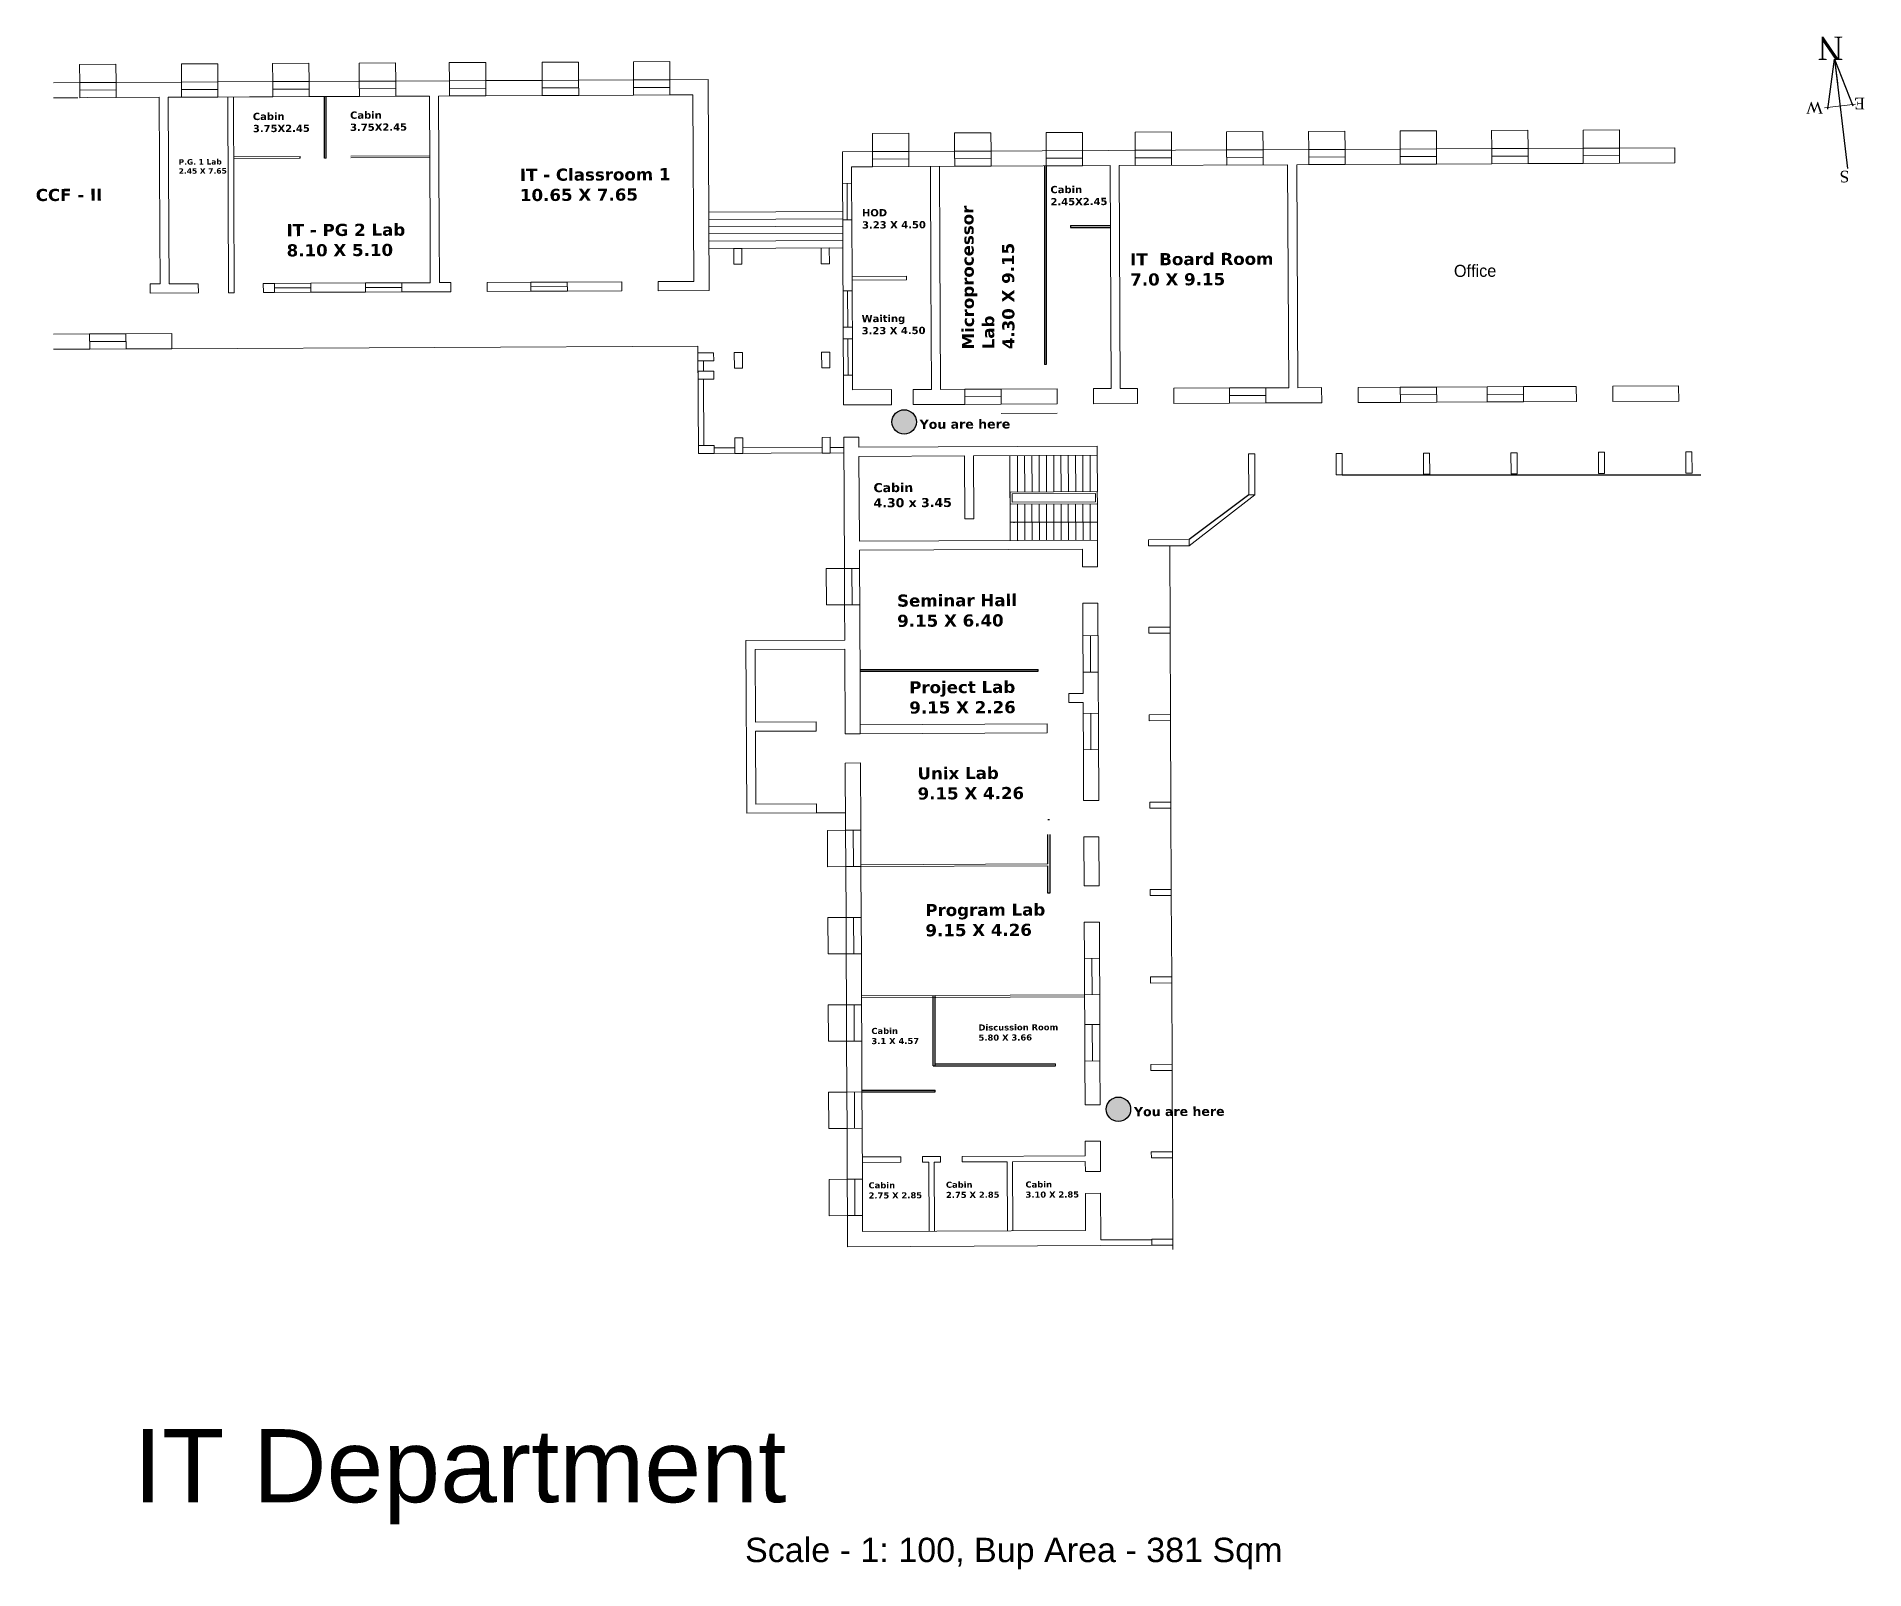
# Model space of a CAD drawing. Header units: inches. Extents: x 3 to 142, y -9 to 168.
# Drawn here: x 2.6 to 77.6, y 104.8 to 167.8 of the extents above; entities outside this region: 1.
import ezdxf

# ---------------------------------------------------------------- set-up
doc = ezdxf.new("R2010")
doc.units = ezdxf.units.IN
doc.header["$MEASUREMENT"] = 0
for name, color, linetype, lineweight in [('TEXT', 7, 'Continuous', 15), ('WALL', 7, 'Continuous', 30), ('window', 7, 'Continuous', 13)]:
    doc.layers.add(name, color=color, linetype=linetype, lineweight=lineweight)
doc.styles.add('LGL', font='')
doc.styles.add('PRASAD', font='arial.ttf')
doc.styles.get('LGL').set_extended_font_data('LithographLight')
doc.dimstyles.get("Standard").update_dxf_attribs({"dimtxt": 0.18, "dimasz": 0.18, "dimexe": 0.18, "dimexo": 0.0625, "dimgap": 0.09, "dimtad": 0, "dimtih": 1, "dimtoh": 1, "dimdec": 4, "dimzin": 0, "dimdsep": 46, "dimtxsty": 'Standard', "dimcen": 0.09, "dimadec": 0, "dimazin": 0, "dimtfac": 1, "dimtdec": 4, "dimtofl": 0, "dimtmove": 0, "dimatfit": 3, "dimfxl": 1, "dimtolj": 1, "dimtzin": 0, "dimarcsym": 0})

msp = doc.modelspace()

# ---------------------------------------------------------------- hatches: boundary and pattern name
for points in [[(38.746, 151.941, 1), (37.746, 151.941, 1)], [(47.539, 123.733, 1), (46.539, 123.733, 1)]]:
    msp.add_hatch(color=1).paths.add_polyline_path(points)

# ---------------------------------------------------------------- linework, layer by layer
for p, q in [((14.461, 162.768), (14.461, 165.293)), ((14.536, 162.769), (14.536, 165.294)), ((13.461, 162.764), (13.461, 162.839)), ((44.001, 162.448), (44.001, 154.298)), ((44.076, 162.448), (44.076, 154.298)), ((45.076, 159.998), (46.708, 159.998)), ((45.076, 159.998), (45.076, 159.923)), ((45.076, 159.923), (46.708, 159.923)), ((56.222, 149.774), (70.938, 149.774)), ((52.389, 148.952), (49.944, 147.109)), ((36.434, 141.787), (43.75, 141.787)), ((43.75, 141.712), (43.75, 141.787)), ((36.435, 141.712), (43.75, 141.712)), ((44.141, 135.618), (44.216, 135.618)), ((44.144, 133.804), (44.144, 135.004)), ((44.219, 135.004), (44.219, 132.604)), ((44.144, 132.604), (44.144, 133.729)), ((44.219, 132.604), (44.144, 132.604)), ((39.44, 125.518), (39.44, 128.396)), ((39.515, 125.518), (39.515, 128.396)), ((39.44, 125.518), (39.515, 125.518)), ((39.515, 125.593), (44.46, 125.593)), ((39.515, 125.518), (44.461, 125.518)), ((36.515, 124.518), (39.515, 124.518)), ((39.515, 124.443), (39.515, 124.518)), ((36.515, 124.443), (39.515, 124.443))]:
    msp.add_line(p, q)
for centre in [(38.246, 151.941), (47.039, 123.733)]:
    msp.add_circle(centre, 0.5)
at = {"layer": 'window'}
for p, q in [((5.905, 166.621), (4.414, 166.614)), ((4.417, 165.868), (4.414, 166.614)), ((5.909, 165.875), (5.905, 166.621)), ((10.079, 166.641), (8.587, 166.634)), ((8.591, 165.888), (8.587, 166.634)), ((10.083, 165.895), (10.079, 166.641)), ((13.823, 166.658), (12.331, 166.651)), ((12.334, 165.905), (12.331, 166.651)), ((13.826, 165.912), (13.823, 166.658)), ((17.379, 166.675), (15.887, 166.668)), ((15.89, 165.922), (15.887, 166.668)), ((17.382, 165.929), (17.379, 166.675)), ((21.075, 166.692), (19.583, 166.685)), ((19.587, 165.939), (19.583, 166.685)), ((21.078, 165.946), (21.075, 166.692)), ((24.884, 166.71), (23.392, 166.703)), ((23.396, 165.957), (23.392, 166.703)), ((24.888, 165.964), (24.884, 166.71)), ((28.628, 166.727), (27.137, 166.72)), ((27.14, 165.974), (27.137, 166.72)), ((28.632, 165.981), (28.628, 166.727)), ((3.342, 165.863), (4.417, 165.868)), ((5.909, 165.875), (4.417, 165.868)), ((4.417, 165.868), (4.42, 165.246)), ((5.909, 165.875), (8.591, 165.888)), ((5.909, 165.875), (8.591, 165.888)), ((5.909, 165.875), (8.591, 165.888)), ((5.909, 165.875), (5.912, 165.253)), ((10.083, 165.895), (8.591, 165.888)), ((8.591, 165.888), (8.594, 165.266)), ((10.083, 165.895), (12.334, 165.905)), ((10.083, 165.895), (12.334, 165.905)), ((10.083, 165.895), (12.334, 165.905)), ((10.083, 165.895), (10.086, 165.273)), ((13.826, 165.912), (12.334, 165.905)), ((12.334, 165.905), (12.337, 165.283)), ((13.826, 165.912), (15.89, 165.922)), ((13.826, 165.912), (15.89, 165.922)), ((13.826, 165.912), (15.89, 165.922)), ((13.826, 165.912), (13.829, 165.29)), ((17.382, 165.929), (15.89, 165.922)), ((15.89, 165.922), (15.893, 165.3)), ((17.382, 165.929), (19.587, 165.939)), ((17.382, 165.929), (17.385, 165.307)), ((21.078, 165.946), (19.587, 165.939)), ((19.587, 165.939), (19.589, 165.317)), ((21.078, 165.946), (23.396, 165.957)), ((21.078, 165.946), (21.081, 165.324)), ((24.888, 165.964), (23.396, 165.957)), ((23.396, 165.957), (23.399, 165.335)), ((24.888, 165.964), (27.14, 165.974)), ((24.888, 165.964), (24.891, 165.342)), ((28.632, 165.981), (27.14, 165.974)), ((27.14, 165.974), (27.143, 165.353)), ((28.632, 165.981), (30.199, 165.989)), ((28.632, 165.981), (28.635, 165.36)), ((30.199, 165.989), (30.24, 157.336)), ((3.342, 165.241), (4.343, 165.246)), ((4.418, 165.557), (5.91, 165.564)), ((5.912, 165.253), (4.42, 165.246)), ((4.716, 165.248), (4.42, 165.246)), ((5.912, 165.253), (7.675, 165.262)), ((7.675, 165.262), (7.701, 159.692)), ((8.048, 165.263), (8.594, 165.266)), ((8.048, 165.263), (8.074, 159.694)), ((8.197, 165.264), (8.594, 165.266)), ((8.197, 165.264), (8.594, 165.266)), ((8.592, 165.577), (10.084, 165.584)), ((10.086, 165.273), (8.594, 165.266)), ((10.086, 165.273), (11.38, 165.279)), ((10.086, 165.273), (11.38, 165.279)), ((10.086, 165.273), (11.38, 165.279)), ((10.498, 165.275), (10.52, 157.244)), ((10.728, 165.276), (10.751, 157.245)), ((11.38, 165.279), (12.337, 165.283)), ((11.753, 165.281), (12.337, 165.283)), ((11.753, 165.281), (12.337, 165.283)), ((12.336, 165.594), (13.828, 165.601)), ((13.829, 165.29), (12.337, 165.283)), ((13.829, 165.29), (15.893, 165.3)), ((13.829, 165.29), (15.893, 165.3)), ((13.829, 165.29), (15.893, 165.3)), ((15.892, 165.611), (17.384, 165.618)), ((17.385, 165.307), (15.893, 165.3)), ((17.385, 165.307), (18.764, 165.314)), ((18.764, 165.314), (18.79, 159.744)), ((19.137, 165.315), (19.589, 165.317)), ((19.137, 165.315), (19.163, 159.746)), ((19.588, 165.628), (21.08, 165.635)), ((21.081, 165.324), (19.589, 165.317)), ((21.081, 165.324), (23.399, 165.335)), ((23.397, 165.646), (24.889, 165.653)), ((24.891, 165.342), (23.399, 165.335)), ((24.891, 165.342), (27.143, 165.353)), ((27.142, 165.664), (28.633, 165.671)), ((28.635, 165.36), (27.143, 165.353)), ((28.635, 165.36), (29.58, 165.364)), ((29.58, 165.364), (29.616, 157.706)), ((76.017, 164.835), (77.285, 164.987)), ((36.942, 163.782), (38.434, 163.789)), ((36.946, 163.036), (36.942, 163.782)), ((38.438, 163.043), (38.434, 163.789)), ((40.315, 163.798), (41.807, 163.805)), ((40.318, 163.052), (40.315, 163.798)), ((41.81, 163.059), (41.807, 163.805)), ((44.069, 163.816), (45.561, 163.823)), ((44.073, 163.07), (44.069, 163.816)), ((45.565, 163.077), (45.561, 163.823)), ((47.721, 163.833), (49.213, 163.84)), ((47.724, 163.087), (47.721, 163.833)), ((49.216, 163.094), (49.213, 163.84)), ((51.475, 163.85), (52.967, 163.857)), ((51.479, 163.105), (51.475, 163.85)), ((52.971, 163.111), (52.967, 163.857)), ((54.843, 163.866), (56.334, 163.873)), ((54.846, 163.12), (54.843, 163.866)), ((56.338, 163.127), (56.334, 163.873)), ((58.597, 163.884), (60.089, 163.891)), ((58.601, 163.138), (58.597, 163.884)), ((60.092, 163.145), (60.089, 163.891)), ((62.352, 163.901), (63.844, 163.908)), ((62.355, 163.155), (62.352, 163.901)), ((63.847, 163.162), (63.844, 163.908)), ((66.106, 163.919), (67.598, 163.926)), ((66.11, 163.173), (66.106, 163.919)), ((67.602, 163.18), (67.598, 163.926)), ((10.735, 162.826), (13.461, 162.839)), ((10.735, 162.751), (13.461, 162.764)), ((14.461, 162.768), (14.536, 162.769)), ((15.536, 162.848), (18.776, 162.864)), ((15.536, 162.773), (18.776, 162.789)), ((36.946, 163.036), (35.713, 163.031)), ((35.713, 163.031), (35.719, 161.731)), ((36.946, 163.036), (38.438, 163.043)), ((36.946, 163.036), (36.949, 162.415)), ((54.846, 163.12), (38.438, 163.043)), ((38.441, 162.422), (38.438, 163.043)), ((40.318, 163.052), (41.81, 163.059)), ((40.318, 163.052), (40.321, 162.431)), ((41.813, 162.438), (41.81, 163.059)), ((44.073, 163.07), (45.565, 163.077)), ((44.073, 163.07), (44.076, 162.448)), ((45.566, 162.766), (44.074, 162.759)), ((45.568, 162.455), (45.565, 163.077)), ((47.724, 163.087), (49.216, 163.094)), ((47.724, 163.087), (47.727, 162.465)), ((49.217, 162.783), (47.726, 162.776)), ((49.219, 162.472), (49.216, 163.094)), ((51.479, 163.105), (52.971, 163.111)), ((51.479, 163.105), (51.482, 162.483)), ((52.972, 162.801), (51.48, 162.794)), ((52.973, 162.49), (52.971, 163.111)), ((54.846, 163.12), (56.338, 163.127)), ((54.846, 163.12), (54.849, 162.499)), ((56.339, 162.816), (54.847, 162.809)), ((58.601, 163.138), (56.338, 163.127)), ((56.341, 162.506), (56.338, 163.127)), ((58.601, 163.138), (60.092, 163.145)), ((58.601, 163.138), (58.603, 162.516)), ((60.094, 162.834), (58.602, 162.827)), ((62.355, 163.155), (60.092, 163.145)), ((60.095, 162.523), (60.092, 163.145)), ((62.355, 163.155), (63.847, 163.162)), ((62.355, 163.155), (62.358, 162.534)), ((63.848, 162.852), (62.357, 162.845)), ((66.11, 163.173), (63.847, 163.162)), ((63.85, 162.541), (63.847, 163.162)), ((66.11, 163.173), (67.602, 163.18)), ((66.11, 163.173), (66.113, 162.551)), ((67.603, 162.869), (66.111, 162.862)), ((69.864, 163.191), (67.602, 163.18)), ((67.604, 162.558), (67.602, 163.18)), ((69.864, 163.191), (69.867, 162.569)), ((36.949, 162.415), (36.089, 162.411)), ((36.089, 162.411), (36.092, 161.733)), ((38.439, 162.733), (36.947, 162.726)), ((36.949, 162.415), (38.441, 162.422)), ((46.696, 162.461), (38.441, 162.422)), ((39.321, 162.426), (39.342, 157.925)), ((39.694, 162.428), (39.71, 159.08)), ((41.812, 162.748), (40.32, 162.741)), ((40.321, 162.431), (41.813, 162.438)), ((44.076, 162.448), (45.568, 162.455)), ((46.696, 162.461), (46.739, 153.31)), ((53.982, 162.495), (47.069, 162.462)), ((47.069, 162.462), (47.112, 153.312)), ((47.727, 162.465), (49.219, 162.472)), ((51.482, 162.483), (52.973, 162.49)), ((53.982, 162.495), (54.024, 153.344)), ((54.849, 162.499), (54.355, 162.496)), ((54.355, 162.496), (54.397, 153.346)), ((54.849, 162.499), (56.341, 162.506)), ((58.603, 162.516), (56.341, 162.506)), ((58.603, 162.516), (60.095, 162.523)), ((62.358, 162.534), (60.095, 162.523)), ((62.358, 162.534), (63.85, 162.541)), ((66.113, 162.551), (63.85, 162.541)), ((66.113, 162.551), (67.604, 162.558)), ((69.867, 162.569), (67.604, 162.558)), ((36.092, 161.733), (35.719, 161.731)), ((35.719, 161.731), (35.726, 160.239)), ((35.906, 161.732), (35.913, 160.24)), ((36.092, 161.733), (36.099, 160.241)), ((35.725, 160.574), (30.225, 160.548)), ((35.726, 160.276), (30.226, 160.25)), ((35.727, 159.977), (30.227, 159.952)), ((36.099, 160.241), (35.726, 160.239)), ((35.726, 160.239), (35.735, 158.286)), ((36.099, 160.241), (36.11, 157.91)), ((7.711, 157.603), (7.701, 159.692)), ((8.084, 157.605), (8.074, 159.694)), ((18.8, 157.655), (18.79, 159.744)), ((19.173, 157.657), (19.163, 159.746)), ((35.729, 159.679), (30.229, 159.653)), ((35.73, 159.381), (30.23, 159.355)), ((30.232, 159.056), (35.732, 159.082)), ((39.71, 159.08), (39.737, 153.278)), ((35.735, 158.286), (35.742, 156.794)), ((36.111, 157.761), (36.108, 158.287)), ((36.108, 158.287), (36.115, 156.796)), ((7.313, 157.602), (7.711, 157.603)), ((7.313, 157.602), (7.314, 157.229)), ((8.084, 157.605), (9.282, 157.611)), ((9.282, 157.611), (9.284, 157.238)), ((11.949, 157.622), (12.41, 157.625)), ((11.949, 157.623), (11.951, 157.248)), ((12.41, 157.625), (13.902, 157.632)), ((12.41, 157.625), (12.412, 157.252)), ((13.902, 157.632), (16.14, 157.643)), ((13.902, 157.632), (13.904, 157.259)), ((16.14, 157.643), (17.632, 157.65)), ((16.14, 157.643), (16.141, 157.27)), ((17.632, 157.65), (18.8, 157.655)), ((17.632, 157.65), (17.633, 157.277)), ((19.173, 157.657), (19.64, 157.659)), ((19.64, 157.659), (19.641, 157.286)), ((21.131, 157.666), (22.933, 157.675)), ((21.131, 157.666), (21.133, 157.293)), ((24.425, 157.682), (22.933, 157.675)), ((22.933, 157.675), (22.934, 157.302)), ((24.425, 157.682), (26.662, 157.692)), ((24.425, 157.682), (24.426, 157.309)), ((26.662, 157.692), (26.664, 157.319)), ((28.154, 157.699), (29.616, 157.706)), ((28.154, 157.699), (28.156, 157.326)), ((38.343, 157.921), (36.11, 157.91)), ((38.343, 157.772), (36.111, 157.761)), ((38.343, 157.921), (38.343, 157.772)), ((39.342, 157.925), (39.364, 153.276)), ((7.314, 157.229), (9.284, 157.238)), ((10.52, 157.244), (10.751, 157.245)), ((11.951, 157.25), (12.412, 157.252)), ((13.903, 157.446), (12.411, 157.439)), ((13.904, 157.259), (12.412, 157.252)), ((13.904, 157.259), (16.141, 157.27)), ((17.632, 157.463), (16.141, 157.456)), ((17.633, 157.277), (16.141, 157.27)), ((17.633, 157.277), (19.641, 157.286)), ((21.133, 157.293), (22.934, 157.302)), ((24.425, 157.495), (22.934, 157.488)), ((24.426, 157.309), (22.934, 157.302)), ((24.426, 157.309), (26.664, 157.319)), ((28.156, 157.326), (30.24, 157.336)), ((36.113, 157.318), (35.74, 157.316)), ((35.742, 156.849), (35.749, 155.354)), ((35.926, 157.317), (35.933, 155.825)), ((36.115, 156.85), (36.122, 155.355)), ((3.342, 155.544), (4.822, 155.551)), ((6.314, 155.558), (4.822, 155.551)), ((4.822, 155.551), (4.825, 154.929)), ((6.314, 155.558), (8.193, 155.567)), ((6.314, 155.558), (6.317, 154.936)), ((8.193, 155.567), (8.195, 154.945)), ((36.12, 155.826), (35.747, 155.824)), ((36.122, 155.355), (35.749, 155.354)), ((35.749, 155.354), (35.756, 153.862)), ((35.936, 155.354), (35.943, 153.863)), ((36.122, 155.355), (36.129, 153.863)), ((3.342, 154.922), (4.825, 154.929)), ((6.315, 155.247), (4.823, 155.24)), ((4.825, 154.929), (6.317, 154.936)), ((6.317, 154.936), (8.195, 154.945)), ((8.195, 154.945), (29.783, 155.046)), ((29.783, 155.046), (29.804, 150.64)), ((30.014, 154.446), (30.016, 154.023)), ((36.129, 153.863), (35.756, 153.862)), ((35.756, 153.862), (35.762, 152.637)), ((36.129, 153.863), (36.132, 153.261)), ((44.076, 154.298), (44.001, 154.298)), ((30.018, 153.69), (30.031, 150.974)), ((37.723, 153.268), (36.132, 153.261)), ((37.723, 153.268), (37.726, 152.647)), ((39.364, 153.276), (38.618, 153.272)), ((38.618, 153.272), (38.621, 152.651)), ((40.736, 153.282), (39.737, 153.278)), ((42.228, 153.289), (40.736, 153.282)), ((40.736, 153.282), (40.739, 152.661)), ((42.228, 153.289), (44.518, 153.3)), ((44.518, 153.3), (42.228, 153.289)), ((42.228, 153.289), (42.23, 152.668)), ((44.518, 153.3), (44.521, 152.678)), ((46.739, 153.31), (46.01, 153.307)), ((46.01, 153.307), (46.013, 152.685)), ((47.814, 153.315), (47.112, 153.312)), ((47.814, 153.315), (47.817, 152.694)), ((51.596, 153.333), (49.306, 153.322)), ((49.306, 153.322), (49.309, 152.701)), ((51.596, 153.333), (53.088, 153.34)), ((51.596, 153.333), (51.599, 152.711)), ((51.598, 153.022), (53.09, 153.029)), ((54.024, 153.344), (53.088, 153.34)), ((53.088, 153.34), (53.091, 152.718)), ((55.377, 153.351), (54.397, 153.346)), ((55.377, 153.351), (55.38, 152.729)), ((58.604, 153.366), (56.869, 153.358)), ((56.869, 153.358), (56.872, 152.736)), ((58.604, 153.366), (60.096, 153.373)), ((58.604, 153.366), (58.607, 152.744)), ((58.606, 153.055), (60.098, 153.062)), ((62.171, 153.383), (60.096, 153.373)), ((60.096, 153.373), (60.099, 152.751)), ((62.171, 153.383), (63.663, 153.39)), ((62.171, 153.383), (62.174, 152.761)), ((62.171, 153.383), (62.174, 152.761)), ((62.172, 153.072), (63.664, 153.079)), ((65.827, 153.4), (63.663, 153.39)), ((63.663, 153.39), (63.665, 152.768)), ((63.663, 153.39), (63.665, 152.768)), ((65.827, 153.4), (65.83, 152.778)), ((70.025, 153.419), (67.319, 153.407)), ((67.319, 153.407), (67.322, 152.785)), ((70.025, 153.419), (70.028, 152.798)), ((37.726, 152.647), (35.762, 152.637)), ((40.739, 152.661), (38.621, 152.651)), ((42.229, 152.978), (40.737, 152.971)), ((42.23, 152.668), (40.739, 152.661)), ((42.23, 152.668), (44.521, 152.678)), ((44.521, 152.678), (42.23, 152.668)), ((44.523, 152.3), (42.232, 152.289)), ((47.817, 152.694), (46.013, 152.685)), ((51.599, 152.711), (49.309, 152.701)), ((51.599, 152.711), (53.091, 152.718)), ((55.38, 152.729), (53.091, 152.718)), ((58.607, 152.744), (56.872, 152.736)), ((58.607, 152.744), (60.099, 152.751)), ((62.174, 152.761), (60.099, 152.751)), ((62.174, 152.761), (63.665, 152.768)), ((65.83, 152.778), (63.665, 152.768)), ((70.028, 152.798), (67.322, 152.785)), ((30.447, 150.872), (31.295, 150.876)), ((31.628, 150.877), (34.88, 150.893)), ((35.213, 150.894), (35.77, 150.897)), ((35.768, 151.313), (36.39, 151.315)), ((35.768, 151.313), (35.793, 145.924)), ((36.39, 151.315), (36.392, 150.9)), ((36.392, 150.9), (46.163, 150.945)), ((46.165, 150.572), (46.163, 150.945)), ((29.804, 150.64), (35.771, 150.668)), ((36.393, 150.527), (40.72, 150.547)), ((36.393, 150.527), (36.41, 147.046)), ((40.72, 150.547), (40.732, 147.961)), ((41.093, 150.549), (46.165, 150.572)), ((41.093, 150.549), (41.105, 147.963)), ((42.585, 150.556), (42.601, 147.075)), ((42.897, 149.065), (42.89, 150.557)), ((43.195, 149.067), (43.188, 150.559)), ((43.494, 149.068), (43.487, 150.56)), ((43.792, 149.069), (43.785, 150.561)), ((44.09, 149.071), (44.083, 150.563)), ((44.389, 149.072), (44.382, 150.564)), ((44.687, 149.074), (44.68, 150.565)), ((44.986, 149.075), (44.979, 150.567)), ((45.284, 149.076), (45.277, 150.568)), ((45.582, 149.078), (45.575, 150.57)), ((45.881, 149.079), (45.874, 150.571)), ((46.179, 149.081), (46.172, 150.572)), ((46.172, 150.572), (46.179, 149.081)), ((42.592, 149.064), (46.172, 149.081)), ((42.592, 149.064), (42.594, 148.567)), ((42.594, 148.567), (46.174, 148.583)), ((42.673, 148.983), (46.091, 148.999)), ((42.673, 148.983), (42.675, 148.648)), ((42.675, 148.648), (46.093, 148.664)), ((42.899, 147.076), (42.892, 148.568)), ((43.198, 147.077), (43.191, 148.569)), ((43.496, 147.079), (43.489, 148.571)), ((43.794, 147.08), (43.787, 148.572)), ((44.093, 147.082), (44.086, 148.574)), ((44.391, 147.083), (44.384, 148.575)), ((44.69, 147.084), (44.683, 148.576)), ((44.988, 147.086), (44.981, 148.578)), ((45.286, 147.087), (45.279, 148.579)), ((45.585, 147.089), (45.578, 148.581)), ((45.883, 147.09), (45.876, 148.582)), ((46.091, 148.999), (46.093, 148.664)), ((46.172, 149.081), (46.174, 148.583)), ((46.181, 147.091), (46.174, 148.583)), ((46.174, 148.583), (46.181, 147.091)), ((49.945, 146.86), (52.638, 148.954)), ((40.732, 147.961), (41.105, 147.963)), ((36.41, 147.046), (46.181, 147.091)), ((46.181, 147.091), (46.186, 145.999)), ((36.411, 146.673), (45.562, 146.716)), ((36.411, 146.673), (36.415, 145.927)), ((45.565, 145.996), (45.562, 146.716)), ((49.141, 146.857), (49.157, 143.517)), ((35.793, 145.924), (35.047, 145.92)), ((35.047, 145.92), (35.054, 144.429)), ((35.793, 145.924), (36.415, 145.927)), ((35.793, 145.924), (35.8, 144.432)), ((36.104, 145.925), (36.111, 144.433)), ((36.415, 145.927), (36.422, 144.435)), ((45.565, 145.996), (46.186, 145.999)), ((35.8, 144.432), (35.054, 144.429)), ((35.8, 144.432), (36.422, 144.435)), ((35.8, 144.432), (35.807, 142.99)), ((36.422, 144.435), (36.439, 140.755)), ((45.572, 144.504), (46.193, 144.507)), ((45.572, 144.504), (45.578, 143.166)), ((46.193, 144.507), (46.231, 136.408)), ((49.158, 143.269), (49.174, 139.929)), ((31.754, 142.971), (35.807, 142.99)), ((31.754, 142.971), (31.787, 135.884)), ((32.129, 142.6), (35.809, 142.617)), ((32.129, 142.6), (32.143, 139.616)), ((35.809, 142.617), (35.825, 139.136)), ((45.578, 143.166), (46.2, 143.169)), ((45.585, 141.674), (45.578, 143.166)), ((45.896, 141.676), (45.889, 143.167)), ((46.207, 141.677), (46.2, 143.169)), ((45.585, 141.674), (46.207, 141.677)), ((45.585, 141.674), (45.589, 140.798)), ((36.439, 140.755), (36.447, 139.139)), ((45.006, 140.795), (45.589, 140.798)), ((45.006, 140.795), (45.008, 140.422)), ((45.008, 140.422), (45.591, 140.425)), ((45.591, 140.425), (45.593, 139.981)), ((32.143, 139.616), (34.629, 139.628)), ((34.629, 139.628), (34.631, 139.255)), ((36.445, 139.512), (44.117, 139.548)), ((44.117, 139.548), (44.119, 139.175)), ((45.593, 139.981), (46.215, 139.984)), ((45.6, 138.489), (45.593, 139.981)), ((45.911, 138.491), (45.904, 139.983)), ((46.222, 138.492), (46.215, 139.984)), ((49.175, 139.681), (49.191, 136.341)), ((32.144, 139.243), (34.631, 139.255)), ((32.144, 139.243), (32.158, 136.259)), ((35.825, 139.136), (36.447, 139.139)), ((36.447, 139.139), (44.119, 139.175)), ((45.6, 138.489), (46.222, 138.492)), ((45.6, 138.489), (45.61, 136.405)), ((35.831, 137.942), (36.452, 137.945)), ((35.831, 137.942), (35.844, 135.182)), ((36.452, 137.945), (36.465, 135.185)), ((31.787, 135.884), (34.647, 135.898)), ((32.158, 136.259), (34.645, 136.271)), ((34.645, 136.271), (34.647, 135.898)), ((34.647, 135.898), (35.84, 135.903)), ((45.61, 136.405), (46.231, 136.408)), ((49.192, 136.093), (49.207, 132.753)), ((35.844, 135.182), (35.098, 135.179)), ((35.098, 135.179), (35.105, 133.687)), ((35.844, 135.182), (36.465, 135.185)), ((35.844, 135.182), (35.85, 133.69)), ((36.154, 135.184), (36.161, 133.692)), ((36.465, 135.185), (36.472, 133.693)), ((45.617, 134.913), (46.238, 134.916)), ((45.617, 134.913), (45.626, 132.901)), ((46.238, 134.916), (46.248, 132.904)), ((35.85, 133.69), (35.105, 133.687)), ((35.85, 133.69), (36.472, 133.693)), ((35.85, 133.69), (35.86, 131.602)), ((36.472, 133.768), (44.144, 133.804)), ((36.472, 133.693), (44.144, 133.729)), ((36.472, 133.693), (36.482, 131.605)), ((45.626, 132.901), (46.248, 132.904)), ((49.209, 132.505), (49.224, 129.165)), ((35.86, 131.602), (35.114, 131.598)), ((35.114, 131.598), (35.121, 130.106)), ((35.86, 131.602), (36.482, 131.605)), ((35.86, 131.602), (35.867, 130.11)), ((36.171, 131.603), (36.178, 130.111)), ((36.482, 131.605), (36.489, 130.113)), ((45.633, 131.409), (46.255, 131.412)), ((45.633, 131.409), (45.64, 129.925)), ((46.255, 131.412), (46.262, 129.928)), ((35.867, 130.11), (35.121, 130.106)), ((35.867, 130.11), (36.489, 130.113)), ((35.867, 130.11), (35.877, 128.021)), ((36.489, 130.113), (36.499, 128.024)), ((45.64, 129.925), (46.262, 129.928)), ((45.64, 129.925), (45.647, 128.433)), ((45.951, 129.926), (45.958, 128.434)), ((46.262, 129.928), (46.269, 128.436)), ((36.497, 128.382), (45.647, 128.425)), ((36.497, 128.307), (45.647, 128.35)), ((45.647, 128.433), (46.269, 128.436)), ((45.647, 128.433), (45.653, 127.205)), ((46.269, 128.436), (46.274, 127.208)), ((49.225, 128.917), (49.241, 125.578)), ((35.877, 128.021), (35.131, 128.018)), ((35.131, 128.018), (35.138, 126.526)), ((35.877, 128.021), (36.499, 128.024)), ((35.877, 128.021), (35.884, 126.529)), ((36.188, 128.022), (36.195, 126.531)), ((36.499, 128.024), (36.506, 126.532)), ((45.653, 127.205), (46.274, 127.208)), ((45.653, 127.205), (45.66, 125.713)), ((45.964, 127.207), (45.971, 125.715)), ((46.274, 127.208), (46.281, 125.716)), ((35.884, 126.529), (35.138, 126.526)), ((35.884, 126.529), (36.506, 126.532)), ((35.884, 126.529), (35.894, 124.44)), ((36.506, 126.532), (36.515, 124.443)), ((44.46, 125.593), (44.461, 125.518)), ((45.66, 125.713), (46.281, 125.716)), ((45.66, 125.713), (45.668, 123.91)), ((46.281, 125.716), (46.29, 123.913)), ((49.242, 125.329), (49.258, 121.99)), ((35.894, 124.44), (35.148, 124.437)), ((35.148, 124.437), (35.155, 122.945)), ((35.894, 124.44), (36.515, 124.443)), ((35.894, 124.44), (35.901, 122.949)), ((36.205, 124.442), (36.212, 122.95)), ((36.515, 124.443), (36.522, 122.951)), ((45.668, 123.91), (46.29, 123.913)), ((35.901, 122.949), (35.155, 122.945)), ((35.901, 122.949), (36.522, 122.951)), ((35.901, 122.949), (35.911, 120.86)), ((36.522, 122.951), (36.532, 120.863)), ((45.675, 122.418), (46.297, 122.421)), ((45.675, 122.418), (45.678, 121.821)), ((46.303, 121.179), (46.297, 122.421)), ((36.528, 121.778), (38.108, 121.786)), ((36.529, 121.55), (38.109, 121.557)), ((38.108, 121.786), (38.109, 121.557)), ((39.003, 121.79), (39.731, 121.793)), ((39.003, 121.79), (39.004, 121.561)), ((39.004, 121.561), (39.254, 121.562)), ((39.254, 121.562), (39.267, 118.728)), ((39.483, 121.563), (39.733, 121.565)), ((39.483, 121.563), (39.496, 118.729)), ((39.731, 121.793), (39.733, 121.565)), ((40.627, 121.797), (45.678, 121.821)), ((40.627, 121.797), (40.628, 121.569)), ((40.628, 121.569), (42.467, 121.577)), ((42.467, 121.577), (42.48, 118.743)), ((42.695, 121.578), (45.679, 121.592)), ((42.695, 121.578), (42.709, 118.744)), ((45.681, 121.176), (45.679, 121.592)), ((49.259, 121.741), (49.275, 118.402)), ((35.911, 120.86), (35.165, 120.856)), ((35.165, 120.856), (35.172, 119.365)), ((35.911, 120.86), (36.532, 120.863)), ((35.911, 120.86), (35.918, 119.368)), ((36.221, 120.861), (36.228, 119.369)), ((36.532, 120.863), (36.539, 119.371)), ((45.681, 121.176), (46.303, 121.179)), ((45.685, 120.281), (46.307, 120.284)), ((45.685, 120.281), (45.692, 118.758)), ((46.307, 120.284), (46.316, 118.368)), ((35.918, 119.368), (35.172, 119.365)), ((35.918, 119.368), (36.539, 119.371)), ((35.918, 119.368), (35.924, 118.09)), ((36.539, 119.371), (36.542, 118.715)), ((36.542, 118.715), (45.692, 118.758)), ((35.924, 118.09), (46.317, 118.139)), ((46.316, 118.368), (48.404, 118.378)), ((46.317, 118.139), (49.276, 118.153)), ((49.276, 118.153), (49.277, 117.984))]:
    msp.add_line(p, q, dxfattribs=at)
for points in [[(31.256, 159.061), (31.589, 159.063), (31.592, 158.418), (31.259, 158.417)], [(35.174, 159.08), (34.841, 159.078), (34.844, 158.434), (35.177, 158.435)], [(29.786, 154.445), (29.784, 154.778), (30.429, 154.781), (30.43, 154.448)], [(31.277, 154.785), (31.609, 154.786), (31.612, 154.142), (31.28, 154.14)], [(35.194, 154.803), (34.861, 154.801), (34.865, 154.157), (35.197, 154.158)], [(29.789, 153.689), (29.788, 154.022), (30.432, 154.025), (30.434, 153.692)], [(29.804, 150.64), (29.802, 150.973), (30.446, 150.976), (30.448, 150.643)], [(31.293, 151.292), (31.626, 151.293), (31.629, 150.649), (31.296, 150.647)], [(35.211, 151.31), (34.878, 151.308), (34.881, 150.664), (35.214, 150.665)], [(52.638, 148.954), (52.63, 150.628), (52.381, 150.626), (52.389, 148.952)], [(56.222, 149.774), (56.218, 150.644), (55.969, 150.643), (55.973, 149.773)], [(59.81, 149.791), (59.806, 150.661), (59.557, 150.66), (59.561, 149.79)], [(63.398, 149.808), (63.394, 150.678), (63.145, 150.677), (63.149, 149.807)], [(66.986, 149.825), (66.982, 150.695), (66.733, 150.694), (66.737, 149.823)], [(70.574, 149.841), (70.57, 150.712), (70.321, 150.71), (70.325, 149.84)], [(49.944, 147.109), (48.27, 147.101), (48.271, 146.853), (49.945, 146.86)], [(49.157, 143.517), (48.287, 143.513), (48.288, 143.265), (49.158, 143.269)], [(49.174, 139.929), (48.304, 139.925), (48.305, 139.677), (49.175, 139.681)], [(49.191, 136.341), (48.32, 136.337), (48.322, 136.089), (49.192, 136.093)], [(49.207, 132.753), (48.337, 132.749), (48.338, 132.501), (49.209, 132.505)], [(49.224, 129.165), (48.354, 129.161), (48.355, 128.913), (49.225, 128.917)], [(49.241, 125.578), (48.371, 125.573), (48.372, 125.325), (49.242, 125.329)], [(49.258, 121.99), (48.388, 121.985), (48.389, 121.737), (49.259, 121.741)], [(49.275, 118.402), (48.404, 118.398), (48.406, 118.149), (49.276, 118.153)]]:
    msp.add_lwpolyline(points, close=True, dxfattribs=at)

# ---------------------------------------------------------------- texts
at = {"layer": 'TEXT', "ltscale": 0.5, "attachment_point": 5}
for s, insert, char_height in [('{\\fSwis721 BT|b0|i0|c0|p34;IT Department}', (20.022, 108.652), 3), ('{\\fSwis721 BT|b0|i0|c0|p34;Scale - 1: 100, Bup Area - 381 Sqm}', (42.743, 105.498), 1), ('{\\fVerdana|b0|i0|c0|p34;\\LMain Building}', (105.96, -3.795), 7.73437)]:
    msp.add_mtext(s, dxfattribs=dict(at, insert=insert, char_height=char_height))
at = {"layer": 'WALL', "insert": (77.03, 161.769), "char_height": 0.47868, "width": 1.20821, "attachment_point": 1, "rotation": 180, "style": 'PRASAD'}
msp.add_mtext('{\\fTimes New Roman|b0|i0|c0|p18;S}', dxfattribs=at)
at = {"layer": 'window', "attachment_point": 1}
for s, insert, char_height, width, rotation, style in [('{\\fTimes New Roman|b0|i0|c0|p18;N}', (76.784, 166.799), 0.95737, 2.41642, 180, 'PRASAD'), ('{\\fTimes New Roman|b0|i0|c0|p18;W}', (75.943, 164.588), 0.47868, 1.20821, 180, 'PRASAD'), ('{\\fTimes New Roman|b0|i0|c0|p18;E}', (77.67, 164.768), 0.47868, 1.20821, 180, 'PRASAD'), ('{\\fVerdana|b1|i0|c0|p34;Cabin\\P3.75X2.45}', (11.519, 164.627), 0.29838, 4.62743, 0.26819, 'LGL'), ('{\\fVerdana|b1|i0|c0|p34;Cabin\\P3.75X2.45}', (15.508, 164.679), 0.29838, 4.62743, 0.26819, 'LGL'), ('{\\fVerdana|b1|i0|c0|p34;P.G. 1 Lab\\P2.45 X 7.65}', (8.474, 162.723), 0.225, 5.78429, 0.26819, 'LGL'), ('{\\fVerdana|b1|i0|c0|p34;IT - Classroom 1  \\P10.65 X 7.65}', (22.476, 162.329), 0.4973, 7.71239, 0.26819, 'LGL'), ('{\\fVerdana|b1|i0|c0|p34;CCF - II}', (2.611, 161.501), 0.4973, 7.71239, 0.26819, 'LGL'), ('{\\fVerdana|b1|i0|c0|p34;Cabin\\P2.45X2.45}', (44.247, 161.625), 0.29838, 4.62743, 0.26819, 'LGL'), ('{\\fVerdana|b1|i0|c0|p34;HOD\\P3.23 X 4.50}', (36.514, 160.672), 0.29838, 4.62743, 0.26819, 'LGL'), ('{\\fVerdana|b1|i0|c0|p34;Microprocessor\\PLab \\P4.30 X 9.15}', (40.619, 154.915), 0.4973, 7.71239, 90.26819, 'LGL'), ('{\\fVerdana|b1|i0|c0|p34;IT - PG 2 Lab\\P8.10 X 5.10}', (12.902, 160.059), 0.4973, 7.71239, 0.26819, 'LGL'), ('{\\fVerdana|b1|i0|c0|p34;IT  Board Room\\P7.0 X 9.15}', (47.518, 158.862), 0.4973, 7.71239, 0.26819, 'LGL'), ('Office', (60.805, 158.386), 0.4973, 8.49964, 0.26819, 'LGL'), ('{\\fVerdana|b1|i0|c0|p34;Waiting\\P3.23 X 4.50}', (36.499, 156.331), 0.29838, 4.62743, 0.26819, 'LGL'), ('{\\fVerdana|b1|i0|c0|p34;You are here}', (38.881, 152.031), 0.375, 11.56858, 0.26819, 'LGL'), ('{\\fVerdana|b1|i0|c0|p34;Cabin\\P4.30 x 3.45}', (36.987, 149.43), 0.37297, 5.78429, 0.26819, 'LGL'), ('{\\fVerdana|b1|i0|c0|p34;Seminar Hall\\P9.15 X 6.40}', (37.955, 144.856), 0.4973, 7.71239, 0.26819, 'LGL'), ('{\\fVerdana|b1|i0|c0|p34;Project Lab\\P9.15 X 2.26}', (38.452, 141.297), 0.4973, 7.71239, 0.26819, 'LGL'), ('{\\fVerdana|b1|i0|c0|p34;Unix Lab\\P9.15 X 4.26}', (38.793, 137.77), 0.4973, 7.71239, 0.26819, 'LGL'), ('{\\fVerdana|b1|i0|c0|p34;Program Lab\\P9.15 X 4.26}', (39.114, 132.156), 0.4973, 7.71239, 0.26819, 'LGL'), ('{\\fVerdana|b1|i0|c0|p34;Cabin\\P3.1 X 4.57}', (36.9, 127.072), 0.25, 7.71239, 0.26819, 'LGL'), ('{\\fVerdana|b1|i0|c0|p34;Discussion Room\\P5.80 X 3.66}', (41.295, 127.213), 0.25, 7.71239, 0.26819, 'LGL'), ('{\\fVerdana|b1|i0|c0|p34;You are here}', (47.675, 123.823), 0.375, 11.56858, 0.26819, 'LGL'), ('{\\fVerdana|b1|i0|c0|p34;Cabin\\P2.75 X 2.85}', (39.959, 120.759), 0.25, 7.71239, 0.26819, 'LGL'), ('{\\fVerdana|b1|i0|c0|p34;Cabin\\P3.10 X 2.85}', (43.224, 120.77), 0.25, 7.71239, 0.26819, 'LGL'), ('{\\fVerdana|b1|i0|c0|p34;Cabin\\P2.75 X 2.85}', (36.784, 120.736), 0.25, 7.71239, 0.26819, 'LGL')]:
    msp.add_mtext(s, dxfattribs=dict(at, insert=insert, char_height=char_height, width=width, rotation=rotation, style=style))

# ---------------------------------------------------------------- leaders
at = {"layer": 'window'}
for points, override in [([(76.42, 166.83), (76.961, 162.343)], {"dimasz": 2, "dimgap": 1, "dimtad": 0, "dimldrblk": 'Open30'}), ([(42.597, 147.821), (46.178, 147.837)], {"dimgap": 0.23, "dimtad": 0})]:
    msp.add_leader(points, dimstyle='Standard', override=override, dxfattribs=at)

doc.saveas('drawing.dxf')
